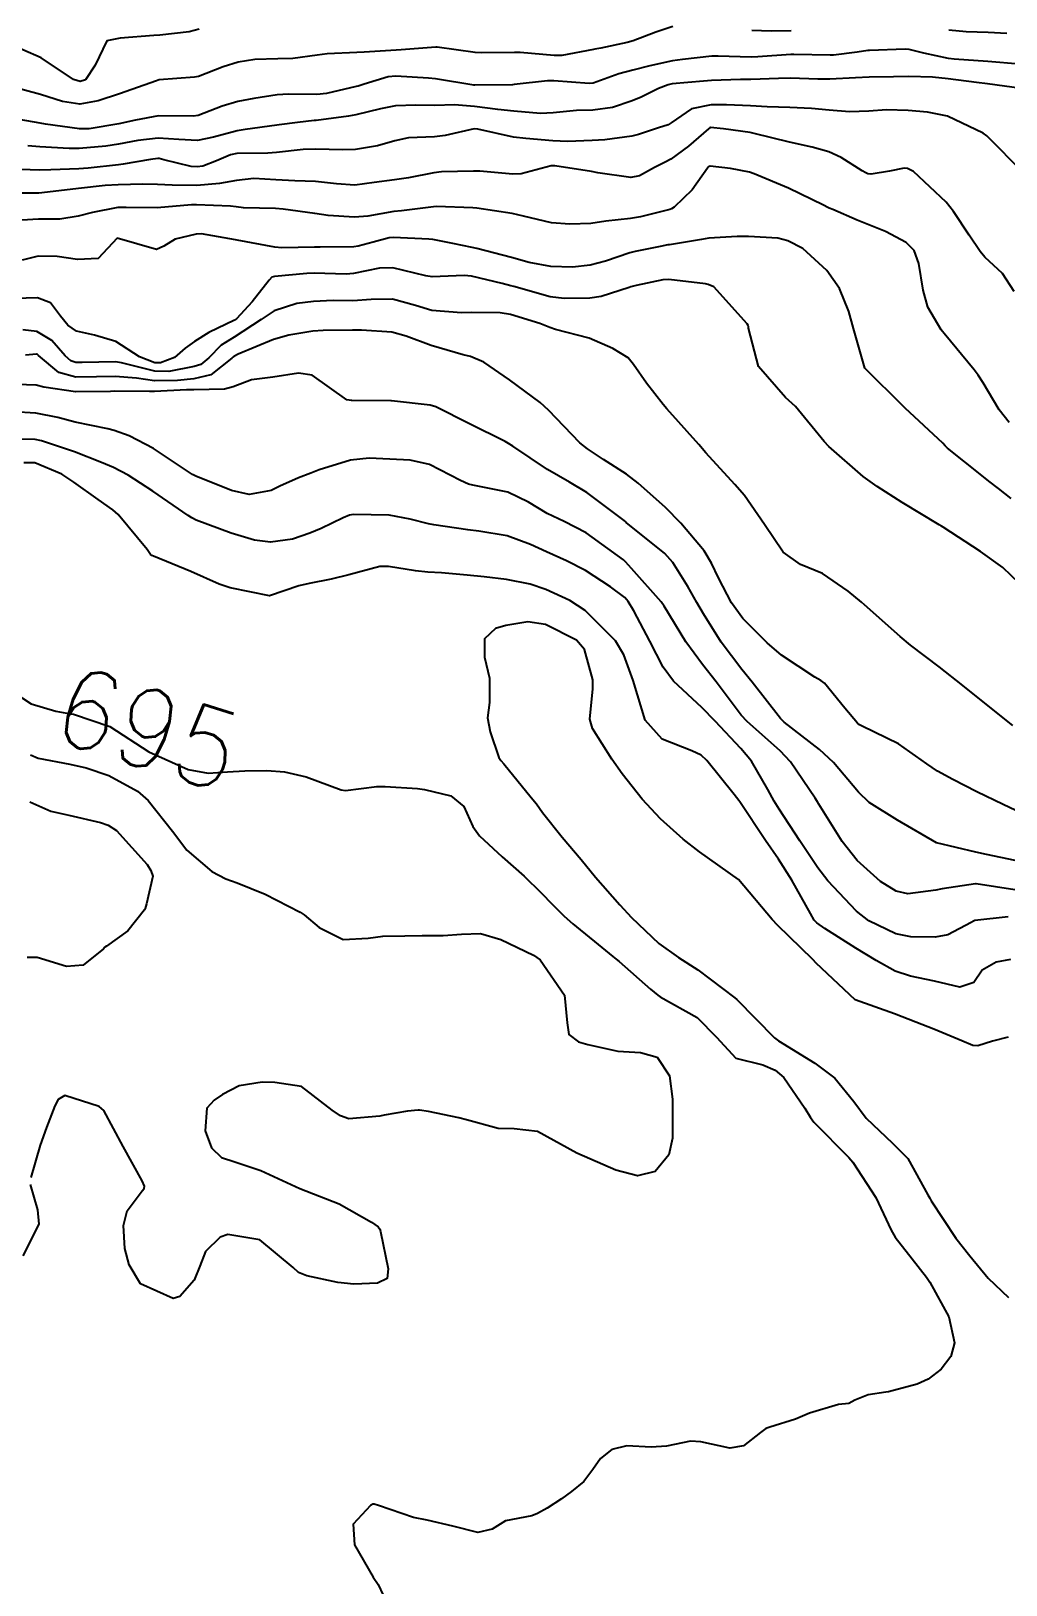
# Model space of a CAD drawing. Header units: metres. Extents: x 286371 to 293043, y 7462578 to 7466404.
# Drawn here: x 292484.4 to 292533.9, y 7462792.3 to 7462871 of the extents above; entities that cross this region are included whole.
import ezdxf
from ezdxf.enums import TextEntityAlignment as Align

# ---------------------------------------------------------------- set-up
doc = ezdxf.new("R2010")
doc.units = ezdxf.units.M
doc.header["$MEASUREMENT"] = 0
for name, color, linetype in [('Cotas', 45, 'Continuous'), ('Curvas de Nivel 1m', 11, 'Continuous'), ('Curvas de Nivel 5m', 15, 'Continuous')]:
    doc.layers.add(name, color=color, linetype=linetype)
doc.styles.add('Style-STANDARD', font='STANDARD.shx')

msp = doc.modelspace()

# ---------------------------------------------------------------- linework, layer by layer
at = {"layer": 'Curvas de Nivel 1m', "flags": 128}
for points, elevation in [([(292492.964, 7462871.103), (292492.449, 7462870.965), (292490.959, 7462870.795), (292490.657, 7462870.781), (292488.956, 7462870.645), (292488.279, 7462870.518), (292487.678, 7462869.272), (292487.199, 7462868.539), (292486.923, 7462868.455), (292486.585, 7462868.55), (292484.94, 7462869.649), (292483.09, 7462870.464)], 709), ([(292516.971, 7462871.229), (292516.11, 7462870.954), (292514.96, 7462870.513), (292514.659, 7462870.419), (292513.312, 7462870.139), (292513.007, 7462870.09), (292512.953, 7462870.079), (292511.345, 7462869.771), (292510.948, 7462869.767), (292509.231, 7462869.919), (292508.95, 7462869.925), (292507.282, 7462869.897), (292506.949, 7462869.915), (292505.026, 7462870.191), (292504.953, 7462870.19), (292503.189, 7462870.052), (292502.95, 7462870.043), (292501.323, 7462869.944), (292500.948, 7462869.921), (292499.442, 7462869.851), (292498.946, 7462869.787), (292497.704, 7462869.611), (292496.942, 7462869.606), (292495.776, 7462869.568), (292494.939, 7462869.43), (292494.167, 7462869.194), (292492.928, 7462868.711), (292492.713, 7462868.662), (292490.925, 7462868.529), (292490.884, 7462868.516), (292490.796, 7462868.476), (292488.914, 7462867.824), (292487.844, 7462867.462), (292486.905, 7462867.298), (292486.031, 7462867.434), (292484.912, 7462867.789), (292483.295, 7462868.222)], 708), ([(292522.969, 7462871.01), (292521.956, 7462870.992), (292520.969, 7462871.034)], 708), ([(292533.897, 7462870.883), (292532.96, 7462870.924), (292531.839, 7462870.973), (292530.962, 7462871.054)], 708), ([(292534.936, 7462869.288), (292533.336, 7462869.43), (292532.938, 7462869.456), (292531.222, 7462869.578), (292530.94, 7462869.613), (292529.695, 7462869.883), (292528.947, 7462870.064), (292528.75, 7462870.095), (292526.946, 7462870.026), (292526.857, 7462870.014), (292526.315, 7462869.934), (292525.108, 7462869.786), (292524.941, 7462869.779), (292523.108, 7462869.825), (292522.951, 7462869.821), (292521.274, 7462869.693), (292520.947, 7462869.684), (292519.261, 7462869.736), (292518.949, 7462869.726), (292517.458, 7462869.565), (292516.945, 7462869.496), (292515.8, 7462869.243), (292514.938, 7462869.026), (292514.225, 7462868.835), (292512.927, 7462868.367), (292512.733, 7462868.341), (292510.929, 7462868.483), (292510.62, 7462868.487), (292508.925, 7462868.29), (292508.847, 7462868.284), (292506.925, 7462868.271), (292506.888, 7462868.272), (292504.929, 7462868.578), (292504.588, 7462868.611), (292502.93, 7462868.719), (292502.544, 7462868.686), (292501.323, 7462868.318), (292501.024, 7462868.221), (292500.922, 7462868.197), (292499.416, 7462867.847), (292498.916, 7462867.797), (292497.478, 7462867.814), (292496.915, 7462867.779), (292495.721, 7462867.593), (292494.909, 7462867.437), (292494.125, 7462867.207), (292492.898, 7462866.735), (292492.646, 7462866.7), (292490.898, 7462866.716), (292489.735, 7462866.498), (292488.891, 7462866.304), (292487.373, 7462866.051), (292486.887, 7462866.044), (292485.168, 7462866.292), (292484.89, 7462866.337), (292483.441, 7462866.596)], 707), ([(292534.637, 7462868.09), (292532.922, 7462868.335), (292532.361, 7462868.404), (292530.925, 7462868.583), (292530.13, 7462868.673), (292528.926, 7462868.695), (292528.15, 7462868.682), (292526.925, 7462868.664), (292526.232, 7462868.627), (292524.923, 7462868.562), (292524.322, 7462868.567), (292522.927, 7462868.616), (292522.325, 7462868.604), (292520.925, 7462868.558), (292520.405, 7462868.552), (292518.931, 7462868.502), (292518.518, 7462868.473), (292516.928, 7462868.323), (292516.732, 7462868.283), (292516.25, 7462868.095), (292515.362, 7462867.66), (292514.914, 7462867.462), (292513.905, 7462867.133), (292512.907, 7462867.004), (292512.085, 7462866.978), (292510.904, 7462866.856), (292510.257, 7462866.831), (292508.905, 7462866.94), (292508.099, 7462867.024), (292506.908, 7462867.187), (292505.895, 7462867.264), (292504.909, 7462867.24), (292503.939, 7462867.249), (292502.908, 7462867.218), (292502.144, 7462867.068), (292500.901, 7462866.767), (292500.535, 7462866.695), (292498.896, 7462866.48), (292498.782, 7462866.47), (292497.938, 7462866.369), (292497.016, 7462866.258), (292496.892, 7462866.24), (292495.284, 7462866.013), (292494.887, 7462865.949), (292493.689, 7462865.625), (292492.879, 7462865.456), (292491.933, 7462865.517), (292490.881, 7462865.583), (292489.85, 7462865.466), (292488.876, 7462865.28), (292488.224, 7462865.174), (292486.872, 7462865.06), (292486.363, 7462865.061), (292484.873, 7462865.14), (292484.268, 7462865.189)], 706), ([(292534.269, 7462857.812), (292533.684, 7462858.728), (292532.79, 7462859.552), (292532.553, 7462859.838), (292531.989, 7462860.664), (292531.193, 7462861.859), (292530.831, 7462862.329), (292529.161, 7462863.89), (292528.856, 7462864.049), (292528.694, 7462864.059), (292527.955, 7462863.908), (292527.018, 7462863.756), (292526.852, 7462863.779), (292526.748, 7462863.822), (292526.562, 7462863.93), (292525.508, 7462864.596), (292524.868, 7462864.879), (292524.03, 7462865.13), (292522.875, 7462865.384), (292521.093, 7462865.809), (292520.882, 7462865.858), (292519.541, 7462866.045), (292518.885, 7462866.112), (292518.838, 7462866.102), (292518.773, 7462866.056), (292517.762, 7462865.18), (292516.861, 7462864.521), (292516.583, 7462864.366), (292516.035, 7462864.097), (292515.278, 7462863.677), (292514.846, 7462863.591), (292513.162, 7462863.828), (292512.85, 7462863.882), (292510.988, 7462864.173), (292510.864, 7462864.185), (292510.805, 7462864.175), (292509.286, 7462863.767), (292508.857, 7462863.754), (292507.187, 7462863.901), (292506.859, 7462863.912), (292505.248, 7462863.869), (292504.858, 7462863.829), (292503.562, 7462863.576), (292502.852, 7462863.465), (292501.834, 7462863.325), (292500.847, 7462863.206), (292499.926, 7462863.261), (292498.85, 7462863.386), (292497.802, 7462863.418), (292496.85, 7462863.467), (292495.722, 7462863.531), (292494.849, 7462863.441), (292493.991, 7462863.283), (292492.845, 7462863.189), (292491.582, 7462863.206), (292490.845, 7462863.238), (292490.101, 7462863.24), (292488.845, 7462863.216), (292488.195, 7462863.173), (292486.841, 7462863.026), (292486.41, 7462862.982), (292484.837, 7462862.8), (292484.624, 7462862.791), (292482.837, 7462862.788)], 704), ([(292534.015, 7462851.168), (292533.506, 7462851.822), (292532.694, 7462853.181), (292532.439, 7462853.578), (292532.245, 7462853.841), (292530.731, 7462855.683), (292530.645, 7462855.779), (292530.566, 7462855.868), (292529.893, 7462857.023), (292529.654, 7462857.881), (292529.437, 7462859.232), (292529.195, 7462859.888), (292528.8, 7462860.295), (292527.747, 7462860.854), (292526.813, 7462861.223), (292526.312, 7462861.43), (292525.083, 7462861.959), (292524.9, 7462862.038), (292524.826, 7462862.073), (292524.604, 7462862.192), (292522.84, 7462863.05), (292521.096, 7462863.775), (292520.851, 7462863.85), (292519.889, 7462864.039), (292518.856, 7462864.155), (292518.782, 7462864.129), (292518.718, 7462864.056), (292517.952, 7462862.953), (292517.038, 7462862.081), (292516.907, 7462861.999), (292516.822, 7462861.969), (292515.333, 7462861.59), (292514.815, 7462861.511), (292513.574, 7462861.372), (292512.811, 7462861.259), (292511.754, 7462861.217), (292510.811, 7462861.296), (292509.39, 7462861.629), (292508.825, 7462861.763), (292507.028, 7462862.034), (292506.83, 7462862.05), (292504.981, 7462862.112), (292504.832, 7462862.102), (292503.214, 7462861.903), (292502.827, 7462861.856), (292501.505, 7462861.633), (292500.823, 7462861.571), (292499.5, 7462861.669), (292498.825, 7462861.756), (292497.221, 7462861.985), (292496.829, 7462862.016), (292495.197, 7462862.041), (292494.829, 7462862.093), (292494.541, 7462862.131), (292492.83, 7462862.208), (292492.575, 7462862.194), (292490.827, 7462862.044), (292489.263, 7462862.072), (292488.827, 7462862.058), (292487.546, 7462861.811), (292486.82, 7462861.625), (292485.898, 7462861.478), (292484.817, 7462861.467), (292483.975, 7462861.428)], 703), ([(292534.125, 7462847.332), (292533.475, 7462847.827), (292532.985, 7462848.202), (292532.624, 7462848.483), (292530.894, 7462849.871), (292530.77, 7462849.996), (292530.648, 7462850.132), (292528.738, 7462851.903), (292528.704, 7462851.934), (292528.675, 7462851.963), (292526.704, 7462853.934), (292526.128, 7462855.944), (292525.897, 7462856.797), (292525.425, 7462857.955), (292524.778, 7462858.875), (292523.553, 7462859.983), (292522.8, 7462860.384), (292522.295, 7462860.509), (292520.803, 7462860.595), (292520.236, 7462860.599), (292518.801, 7462860.509), (292518.419, 7462860.441), (292516.796, 7462860.183), (292516.709, 7462860.172), (292516.325, 7462860.091), (292515.06, 7462859.84), (292514.789, 7462859.771), (292513.561, 7462859.355), (292512.779, 7462859.147), (292511.886, 7462859.049), (292510.778, 7462859.081), (292509.691, 7462859.281), (292508.784, 7462859.528), (292507.036, 7462859.985), (292506.791, 7462860.041), (292505.824, 7462860.249), (292504.807, 7462860.447), (292504.607, 7462860.467), (292502.808, 7462860.548), (292502.581, 7462860.524), (292501.772, 7462860.31), (292501.016, 7462860.105), (292500.8, 7462860.075), (292499.091, 7462860.059), (292498.8, 7462860.058), (292497.148, 7462860.03), (292496.799, 7462860.052), (292494.891, 7462860.413), (292494.804, 7462860.429), (292493.083, 7462860.724), (292492.808, 7462860.722), (292491.742, 7462860.47), (292491.17, 7462860.107), (292490.796, 7462859.938), (292488.804, 7462860.514), (292487.835, 7462859.482), (292486.787, 7462859.425), (292485.762, 7462859.587), (292484.789, 7462859.598), (292483.978, 7462859.395)], 702), ([(292534.538, 7462843.022), (292533.689, 7462843.827), (292532.566, 7462844.635), (292530.664, 7462845.873), (292530.585, 7462845.923), (292530.469, 7462845.993), (292528.602, 7462847.123), (292527.33, 7462847.924), (292526.622, 7462848.437), (292524.876, 7462849.961), (292524.648, 7462850.217), (292523.189, 7462851.987), (292522.681, 7462852.435), (292521.303, 7462854.015), (292520.809, 7462855.947), (292520.807, 7462856.023), (292520.792, 7462856.081), (292520.736, 7462856.179), (292519.048, 7462858.05), (292518.766, 7462858.169), (292518.627, 7462858.196), (292516.769, 7462858.418), (292516.456, 7462858.401), (292515.105, 7462858.109), (292514.833, 7462858.043), (292514.763, 7462858.02), (292513.34, 7462857.55), (292512.754, 7462857.473), (292511.455, 7462857.462), (292510.755, 7462857.547), (292508.904, 7462858.061), (292508.763, 7462858.102), (292508.317, 7462858.211), (292506.769, 7462858.58), (292506.388, 7462858.624), (292504.77, 7462858.549), (292504.441, 7462858.599), (292502.778, 7462859.011), (292502.093, 7462858.989), (292500.78, 7462858.723), (292500.412, 7462858.697), (292498.78, 7462858.733), (292498.421, 7462858.718), (292496.777, 7462858.573), (292496.633, 7462858.53), (292496.511, 7462858.388), (292495.64, 7462857.289), (292494.853, 7462856.422), (292494.743, 7462856.356), (292493.447, 7462855.73), (292492.726, 7462855.271), (292492.249, 7462854.933), (292491.714, 7462854.469), (292490.999, 7462854.189), (292490.71, 7462854.196), (292489.938, 7462854.496), (292488.725, 7462855.274), (292487.659, 7462855.601), (292486.733, 7462855.798), (292486.297, 7462856.111), (292485.923, 7462856.557), (292485.421, 7462857.232), (292484.758, 7462857.482), (292483.613, 7462857.448)], 701), ([(292534.36, 7462831.517), (292533.715, 7462831.824), (292532.373, 7462832.461), (292531.161, 7462833.084), (292530.389, 7462833.51), (292529.849, 7462833.883), (292528.409, 7462834.894), (292526.568, 7462835.786), (292526.423, 7462835.863), (292526.328, 7462835.936), (292525.688, 7462836.697), (292524.649, 7462837.962), (292524.466, 7462838.1), (292524.17, 7462838.267), (292522.485, 7462839.393), (292521.755, 7462840.006), (292520.512, 7462841.241), (292519.948, 7462842.033), (292519.283, 7462843.304), (292518.924, 7462844.049), (292518.563, 7462844.666), (292517.381, 7462846.072), (292516.596, 7462846.862), (292515.218, 7462848.105), (292514.621, 7462848.563), (292513.46, 7462849.303), (292512.64, 7462849.841), (292512.26, 7462850.15), (292510.668, 7462851.797), (292510.239, 7462852.181), (292508.691, 7462853.338), (292507.394, 7462854.224), (292506.708, 7462854.513), (292506.347, 7462854.603), (292504.716, 7462855.072), (292503.451, 7462855.556), (292502.726, 7462855.757), (292501.186, 7462855.858), (292500.727, 7462855.86), (292499.243, 7462855.83), (292498.726, 7462855.793), (292497.5, 7462855.602), (292496.724, 7462855.381), (292494.927, 7462854.63), (292494.715, 7462854.515), (292494.662, 7462854.478), (292494.609, 7462854.426), (292493.556, 7462853.583), (292492.693, 7462853.389), (292491.86, 7462853.297), (292490.696, 7462853.286), (292489.783, 7462853.413), (292488.699, 7462853.502), (292487.747, 7462853.48), (292486.698, 7462853.477), (292485.848, 7462853.704), (292484.813, 7462854.573), (292484.764, 7462854.623), (292484.715, 7462854.642), (292484.161, 7462854.583)], 699), ([(292534.322, 7462828.989), (292532.873, 7462829.29), (292532.327, 7462829.406), (292530.334, 7462829.874), (292528.351, 7462831.025), (292526.923, 7462831.926), (292526.372, 7462832.441), (292525.119, 7462833.954), (292524.404, 7462834.613), (292522.618, 7462835.992), (292522.428, 7462836.184), (292520.998, 7462838.016), (292520.473, 7462838.653), (292519.425, 7462840.04), (292518.516, 7462841.489), (292518.191, 7462842.059), (292517.729, 7462842.874), (292516.975, 7462844.078), (292516.561, 7462844.535), (292514.61, 7462846.114), (292514.584, 7462846.137), (292514.495, 7462846.206), (292512.606, 7462847.622), (292511.722, 7462848.158), (292510.623, 7462848.792), (292508.86, 7462849.982), (292508.643, 7462850.116), (292508.472, 7462850.207), (292506.657, 7462851.111), (292504.961, 7462851.969), (292504.671, 7462852.059), (292502.704, 7462852.264), (292502.674, 7462852.265), (292500.703, 7462852.294), (292500.674, 7462852.296), (292500.445, 7462852.328), (292498.692, 7462853.575), (292497.996, 7462853.671), (292496.69, 7462853.465), (292495.617, 7462853.334), (292494.685, 7462852.979), (292494.247, 7462852.867), (292492.682, 7462852.836), (292492.318, 7462852.823), (292490.688, 7462852.742), (292490.435, 7462852.741), (292488.688, 7462852.759), (292488.456, 7462852.749), (292486.687, 7462852.727), (292485.088, 7462852.967), (292484.691, 7462853.064), (292483.217, 7462853.121)], 698), ([(292534.299, 7462827.496), (292532.342, 7462827.805), (292532.304, 7462827.809), (292530.621, 7462827.548), (292530.298, 7462827.478), (292528.887, 7462827.304), (292528.297, 7462827.434), (292527.496, 7462827.917), (292526.32, 7462828.987), (292525.559, 7462829.946), (292524.362, 7462831.845), (292524.296, 7462831.965), (292524.188, 7462832.146), (292522.931, 7462833.986), (292522.402, 7462834.534), (292520.734, 7462836.02), (292520.439, 7462836.353), (292519.166, 7462838.044), (292518.477, 7462838.918), (292517.624, 7462840.067), (292516.521, 7462841.875), (292516.373, 7462842.087), (292514.874, 7462843.785), (292514.577, 7462844.114), (292514.554, 7462844.137), (292514.461, 7462844.21), (292512.576, 7462845.59), (292511.462, 7462846.161), (292510.59, 7462846.568), (292509.647, 7462847.14), (292508.606, 7462847.652), (292506.837, 7462848.005), (292506.611, 7462848.055), (292506.208, 7462848.241), (292504.626, 7462849.052), (292503.647, 7462849.261), (292502.629, 7462849.319), (292501.573, 7462849.368), (292500.628, 7462849.267), (292499.04, 7462848.775), (292498.618, 7462848.615), (292498, 7462848.374), (292497.049, 7462847.947), (292496.604, 7462847.733), (292495.491, 7462847.521), (292494.604, 7462847.726), (292492.787, 7462848.452), (292492.615, 7462848.534), (292492.37, 7462848.706), (292490.635, 7462849.862), (292489.414, 7462850.503), (292488.649, 7462850.772), (292488.325, 7462850.845), (292486.664, 7462851.194), (292485.8, 7462851.424), (292484.67, 7462851.655), (292483.54, 7462851.722)], 697), ([(292533.972, 7462826.126), (292532.275, 7462825.937), (292532.204, 7462825.916), (292532.088, 7462825.847), (292530.909, 7462825.221), (292530.262, 7462825.1), (292529.032, 7462825.123), (292528.265, 7462825.273), (292526.9, 7462825.925), (292526.281, 7462826.41), (292524.819, 7462827.957), (292524.314, 7462828.605), (292523.407, 7462829.978), (292522.358, 7462831.589), (292522.103, 7462831.998), (292521.787, 7462832.589), (292520.96, 7462834.016), (292520.407, 7462834.665), (292519.11, 7462836.044), (292518.444, 7462836.744), (292517.007, 7462838.076), (292516.474, 7462838.781), (292515.805, 7462840.095), (292514.99, 7462841.634), (292514.697, 7462842.112), (292514.527, 7462842.302), (292513.809, 7462842.851), (292512.547, 7462843.673), (292511.584, 7462844.159), (292510.561, 7462844.617), (292509.754, 7462844.999), (292508.572, 7462845.432), (292507.128, 7462845.674), (292506.577, 7462845.74), (292504.852, 7462845.989), (292504.581, 7462846.038), (292503.655, 7462846.278), (292502.587, 7462846.473), (292500.763, 7462846.507), (292500.586, 7462846.477), (292500.261, 7462846.339), (292499.133, 7462845.799), (292498.572, 7462845.569), (292497.688, 7462845.257), (292496.565, 7462845.104), (292495.754, 7462845.218), (292494.571, 7462845.569), (292492.807, 7462846.225), (292492.582, 7462846.342), (292492.407, 7462846.457), (292490.602, 7462847.694), (292489.366, 7462848.503), (292488.62, 7462848.892), (292487.999, 7462849.152), (292486.637, 7462849.681), (292484.967, 7462850.25), (292484.649, 7462850.31), (292482.908, 7462850.341)], 696), ([(292533.973, 7462820.031), (292533.177, 7462819.83), (292532.423, 7462819.598), (292532.181, 7462819.619), (292531.61, 7462819.853), (292530.193, 7462820.439), (292529.288, 7462820.798), (292528.204, 7462821.213), (292526.214, 7462821.934), (292524.241, 7462823.788), (292524.061, 7462823.967), (292522.27, 7462825.71), (292522.002, 7462825.999), (292520.304, 7462828.024), (292518.325, 7462829.422), (292517.498, 7462830.067), (292516.349, 7462831.089), (292515.408, 7462832.099), (292514.393, 7462833.379), (292513.883, 7462834.122), (292512.9, 7462835.665), (292512.756, 7462836.14), (292512.921, 7462837.674), (292512.907, 7462838.138), (292512.487, 7462839.668), (292512.085, 7462840.151), (292510.505, 7462840.937), (292509.621, 7462841.074), (292508.504, 7462840.898), (292507.972, 7462840.742), (292507.415, 7462840.221), (292507.421, 7462839.279), (292507.669, 7462838.216), (292507.675, 7462836.987), (292507.577, 7462836.217), (292507.711, 7462835.506), (292508.149, 7462834.21), (292508.251, 7462834.057), (292508.399, 7462833.881), (292509.789, 7462832.183), (292510.049, 7462831.86), (292510.363, 7462831.411), (292511.354, 7462830.159), (292512.317, 7462829.038), (292513.056, 7462828.133), (292514.283, 7462826.735), (292514.878, 7462826.105), (292516.254, 7462824.778), (292517.249, 7462824.069), (292518.235, 7462823.443), (292520.115, 7462822.026), (292520.213, 7462821.94), (292522.115, 7462819.995), (292522.183, 7462819.942), (292522.329, 7462819.845), (292524.165, 7462818.714), (292525.181, 7462817.949), (292526.137, 7462816.777), (292526.777, 7462815.925), (292528.105, 7462814.661), (292528.874, 7462813.893), (292529.901, 7462812.042), (292529.988, 7462811.876), (292530.062, 7462811.743), (292531.314, 7462809.855), (292532.016, 7462808.955), (292532.961, 7462807.83), (292533.98, 7462806.852)], 694), ([(292484.401, 7462834.339), (292484.789, 7462834.177), (292486.394, 7462833.872), (292487.237, 7462833.686), (292488.386, 7462833.283), (292489.828, 7462832.493), (292490.367, 7462832.032), (292491.611, 7462830.465), (292492.33, 7462829.512), (292493.591, 7462828.435), (292494.309, 7462828.064), (292494.876, 7462827.845), (292496.297, 7462827.276), (292498.076, 7462826.368), (292498.282, 7462826.229), (292499.042, 7462825.583), (292500.264, 7462824.977), (292501.517, 7462825.058), (292502.261, 7462825.158), (292503.375, 7462825.175), (292504.262, 7462825.189), (292505.331, 7462825.19), (292506.259, 7462825.256), (292507.211, 7462825.279), (292508.256, 7462824.989), (292509.908, 7462824.189), (292510.241, 7462823.951), (292511.479, 7462822.165), (292511.604, 7462820.752), (292511.704, 7462820.162), (292512.179, 7462819.802), (292512.665, 7462819.659), (292514.172, 7462819.323), (292515.332, 7462819.262), (292516.168, 7462819.017), (292516.801, 7462818.075), (292516.948, 7462816.89), (292516.945, 7462816.078), (292516.947, 7462814.918), (292516.761, 7462814.081), (292516.081, 7462813.225), (292515.178, 7462813.007), (292514.082, 7462813.296), (292512.094, 7462814.154), (292510.11, 7462815.251), (292508.923, 7462815.392), (292508.112, 7462815.415), (292506.51, 7462815.847), (292506.12, 7462815.954), (292504.586, 7462816.268), (292504.125, 7462816.34), (292504.06, 7462816.34), (292503.521, 7462816.283), (292502.342, 7462816.08), (292502.12, 7462816.037), (292500.544, 7462815.902), (292500.12, 7462816.043), (292499.701, 7462816.341), (292498.142, 7462817.536), (292496.787, 7462817.743), (292496.144, 7462817.751), (292494.977, 7462817.576), (292494.135, 7462817.132), (292493.713, 7462816.848), (292493.342, 7462816.436), (292493.261, 7462815.282), (292493.59, 7462814.432), (292494.087, 7462813.933), (292494.773, 7462813.725), (292496.077, 7462813.284), (292498.064, 7462812.364), (292500.053, 7462811.598), (292501.685, 7462810.665), (292502.036, 7462810.425), (292502.116, 7462810.303), (292502.15, 7462810.185), (292502.535, 7462808.296), (292502.491, 7462807.803), (292501.993, 7462807.573), (292500.794, 7462807.52), (292499.993, 7462807.6), (292498.409, 7462807.947), (292498, 7462808.113), (292497.719, 7462808.369), (292496.025, 7462809.768), (292494.402, 7462810.045), (292494.026, 7462809.899), (292493.281, 7462809.17), (292492.983, 7462808.44), (292492.71, 7462807.727), (292491.981, 7462806.892), (292491.646, 7462806.792), (292489.99, 7462807.546), (292489.405, 7462808.493), (292489.191, 7462809.322), (292489.117, 7462810.498), (292489.31, 7462811.231), (292490.06, 7462812.244), (292490.177, 7462812.368), (292490.19, 7462812.483), (292490.068, 7462812.757), (292489.112, 7462814.499), (292488.121, 7462816.312), (292487.895, 7462816.518), (292486.142, 7462817.077), (292485.813, 7462816.875), (292485.646, 7462816.552), (292485.219, 7462815.451), (292484.901, 7462814.562), (292484.42, 7462812.928)], 696), ([(292484.365, 7462831.959), (292485.433, 7462831.483), (292486.355, 7462831.278), (292487.953, 7462830.917), (292488.348, 7462830.781), (292488.758, 7462830.508), (292490.318, 7462828.779), (292490.503, 7462828.482), (292490.601, 7462828.189), (292490.289, 7462826.792), (292490.216, 7462826.555), (292490.187, 7462826.486), (292489.34, 7462825.426), (292488.256, 7462824.639), (292488.181, 7462824.59), (292488.099, 7462824.517), (292487.084, 7462823.689), (292486.24, 7462823.615), (292484.737, 7462824.077), (292484.246, 7462824.068)], 697), ([(292484.396, 7462812.578), (292484.763, 7462811.288), (292484.827, 7462810.569), (292484.01, 7462808.956)], 696)]:
    msp.add_lwpolyline(points, dxfattribs=dict(at, elevation=elevation))
at = {"layer": 'Curvas de Nivel 5m', "flags": 128}
for points, elevation in [([(292534.755, 7462863.806), (292532.882, 7462865.689), (292532.692, 7462865.837), (292530.897, 7462866.696), (292529.886, 7462866.893), (292528.9, 7462866.979), (292527.792, 7462867.019), (292526.899, 7462866.95), (292525.928, 7462866.909), (292524.9, 7462866.99), (292524.004, 7462867.076), (292522.901, 7462867.127), (292521.746, 7462867.167), (292520.902, 7462867.22), (292519.681, 7462867.27), (292518.908, 7462867.269), (292517.916, 7462867.057), (292516.889, 7462866.356), (292516.724, 7462866.25), (292516.243, 7462866.094), (292515.224, 7462865.773), (292514.885, 7462865.676), (292513.528, 7462865.488), (292512.88, 7462865.464), (292511.635, 7462865.407), (292510.883, 7462865.436), (292509.524, 7462865.556), (292508.885, 7462865.622), (292507.084, 7462866.039), (292506.891, 7462866.05), (292505.434, 7462865.708), (292504.885, 7462865.652), (292503.575, 7462865.593), (292502.881, 7462865.441), (292501.994, 7462865.191), (292500.874, 7462865.013), (292500.222, 7462864.986), (292498.874, 7462865.023), (292498.237, 7462865.001), (292496.871, 7462864.848), (292496.44, 7462864.821), (292494.87, 7462864.802), (292494.552, 7462864.736), (292493.843, 7462864.43), (292493.142, 7462864.158), (292492.859, 7462864.119), (292492.551, 7462864.143), (292491.16, 7462864.479), (292490.924, 7462864.542), (292490.865, 7462864.544), (292490.496, 7462864.49), (292489.107, 7462864.264), (292488.86, 7462864.236), (292487.331, 7462864.064), (292486.856, 7462864.027), (292485.444, 7462863.977), (292484.855, 7462863.965), (292483.448, 7462864.002)], 705), ([(292534.202, 7462835.818), (292532.445, 7462837.218), (292531.664, 7462837.856), (292530.468, 7462838.794), (292529.02, 7462839.897), (292528.5, 7462840.325), (292526.688, 7462841.932), (292526.526, 7462842.071), (292525.852, 7462842.627), (292524.547, 7462843.52), (292523.444, 7462843.981), (292522.563, 7462844.609), (292521.618, 7462846.009), (292520.606, 7462847.483), (292520.115, 7462848.032), (292518.638, 7462849.641), (292518.281, 7462850.06), (292516.671, 7462851.859), (292516.474, 7462852.087), (292515.629, 7462853.161), (292514.974, 7462854.11), (292514.709, 7462854.454), (292513.925, 7462854.918), (292512.724, 7462855.443), (292511.019, 7462855.88), (292510.731, 7462855.986), (292510.234, 7462856.182), (292508.741, 7462856.643), (292508.219, 7462856.735), (292506.742, 7462856.747), (292506.251, 7462856.732), (292504.743, 7462856.85), (292503.924, 7462857.099), (292502.751, 7462857.422), (292501.669, 7462857.398), (292500.754, 7462857.343), (292499.745, 7462857.348), (292498.753, 7462857.308), (292497.909, 7462857.209), (292496.751, 7462856.831), (292496.094, 7462856.397), (292494.73, 7462855.505), (292494.073, 7462855.085), (292493.455, 7462854.443), (292493.048, 7462854.109), (292492.705, 7462854.005), (292491.419, 7462853.754), (292490.703, 7462853.769), (292489.027, 7462854.192), (292488.71, 7462854.241), (292487.029, 7462854.22), (292486.709, 7462854.221), (292486.453, 7462854.291), (292486.159, 7462854.553), (292485.489, 7462855.326), (292484.732, 7462855.778), (292484.01, 7462855.862)], 700), ([(292534.091, 7462823.972), (292533.354, 7462823.828), (292532.644, 7462823.432), (292532.228, 7462822.806), (292531.52, 7462822.56), (292530.229, 7462822.874), (292529.008, 7462823.117), (292528.236, 7462823.381), (292527.268, 7462823.919), (292526.253, 7462824.538), (292524.68, 7462825.546), (292524.272, 7462825.827), (292524.141, 7462825.966), (292523.944, 7462826.304), (292523.004, 7462827.984), (292522.32, 7462829.058), (292521.667, 7462830.004), (292520.363, 7462831.949), (292520.309, 7462832.025), (292520.069, 7462832.33), (292518.699, 7462834.05), (292518.408, 7462834.32), (292517.936, 7462834.536), (292516.42, 7462835.138), (292515.561, 7462836.098), (292515.182, 7462837.375), (292514.964, 7462838.107), (292514.483, 7462839.407), (292514.066, 7462840.121), (292512.517, 7462841.658), (292511.75, 7462842.156), (292510.532, 7462842.708), (292509.736, 7462842.987), (292508.539, 7462843.223), (292507.405, 7462843.357), (292506.542, 7462843.432), (292505.245, 7462843.553), (292504.544, 7462843.591), (292503.919, 7462843.651), (292502.548, 7462843.887), (292502.116, 7462843.872), (292500.541, 7462843.464), (292499.65, 7462843.235), (292498.534, 7462843.023), (292498.011, 7462842.894), (292496.524, 7462842.394), (292494.53, 7462842.794), (292493.975, 7462842.99), (292492.542, 7462843.623), (292490.64, 7462844.396), (292490.553, 7462844.434), (292490.496, 7462844.485), (292490.314, 7462844.732), (292488.857, 7462846.51), (292488.588, 7462846.749), (292487.844, 7462847.277), (292486.608, 7462848.158), (292485.991, 7462848.554), (292484.625, 7462849.126), (292484.07, 7462849.138)], 695), ([(292483.503, 7462837.534), (292484.439, 7462836.92), (292485.693, 7462836.556), (292486.432, 7462836.416), (292486.583, 7462836.391), (292488.423, 7462835.768), (292490.404, 7462834.484), (292492.391, 7462833.593), (292493.417, 7462833.411), (292494.39, 7462833.468), (292495.274, 7462833.528), (292496.391, 7462833.552), (292497.289, 7462833.482), (292498.387, 7462833.222), (292500.147, 7462832.568), (292500.377, 7462832.535), (292501.958, 7462832.733), (292502.38, 7462832.734), (292504.031, 7462832.627), (292504.379, 7462832.588), (292505.722, 7462832.254), (292506.366, 7462831.718), (292506.831, 7462830.715), (292507.16, 7462830.232), (292508.323, 7462829.176), (292509.429, 7462828.198), (292510.292, 7462827.35), (292510.862, 7462826.752), (292511.46, 7462826.161), (292511.892, 7462825.776), (292512.264, 7462825.468), (292512.993, 7462824.878), (292513.922, 7462824.121), (292514.102, 7462823.978), (292514.24, 7462823.863), (292515.841, 7462822.469), (292516.215, 7462822.157), (292516.33, 7462822.083), (292518.199, 7462821.023), (292519.182, 7462820.039), (292520.168, 7462818.972), (292521.532, 7462818.635), (292522.16, 7462818.364), (292522.593, 7462817.988), (292523.665, 7462816.437), (292523.947, 7462815.967), (292524.121, 7462815.733), (292525.896, 7462813.937), (292526.091, 7462813.708), (292527.265, 7462811.916), (292528.039, 7462810.265), (292528.246, 7462809.901), (292529.097, 7462808.809), (292529.832, 7462807.877), (292529.999, 7462807.629), (292530.96, 7462805.859), (292531.249, 7462804.55), (292531.064, 7462803.857), (292530.572, 7462803.217), (292529.917, 7462802.704), (292529.346, 7462802.449), (292527.907, 7462802.072), (292527.762, 7462802.051), (292526.878, 7462801.92), (292526.192, 7462801.638), (292525.897, 7462801.469), (292525.373, 7462801.421), (292523.889, 7462800.98), (292523.182, 7462800.687), (292521.878, 7462800.279), (292521.678, 7462800.207), (292521.405, 7462800.011), (292520.549, 7462799.339), (292519.862, 7462799.21), (292518.394, 7462799.529), (292517.867, 7462799.562), (292516.643, 7462799.308), (292515.867, 7462799.263), (292514.643, 7462799.339), (292513.869, 7462799.139), (292513.307, 7462798.688), (292512.905, 7462798.139), (292512.463, 7462797.523), (292511.831, 7462797.011), (292511.332, 7462796.653), (292510.592, 7462796.173), (292510.102, 7462795.896), (292509.816, 7462795.788), (292508.486, 7462795.529), (292507.802, 7462795.115), (292507.085, 7462794.939), (292505.809, 7462795.266), (292504.509, 7462795.568), (292503.816, 7462795.705), (292502.053, 7462796.301), (292501.825, 7462796.383), (292501.755, 7462796.375), (292501.64, 7462796.307), (292500.766, 7462795.363), (292500.825, 7462794.319), (292501.77, 7462792.682), (292502.038, 7462792.3), (292502.287, 7462791.763)], 695)]:
    msp.add_lwpolyline(points, dxfattribs=dict(at, elevation=elevation))

# ---------------------------------------------------------------- texts
at = {"layer": 'Cotas', "style": 'Style-STANDARD'}
msp.add_text('695', height=4, rotation=342.73308, dxfattribs=at).set_placement((292490.368, 7462835.672, 695), align=Align.MIDDLE_CENTER)

doc.saveas('drawing.dxf')
